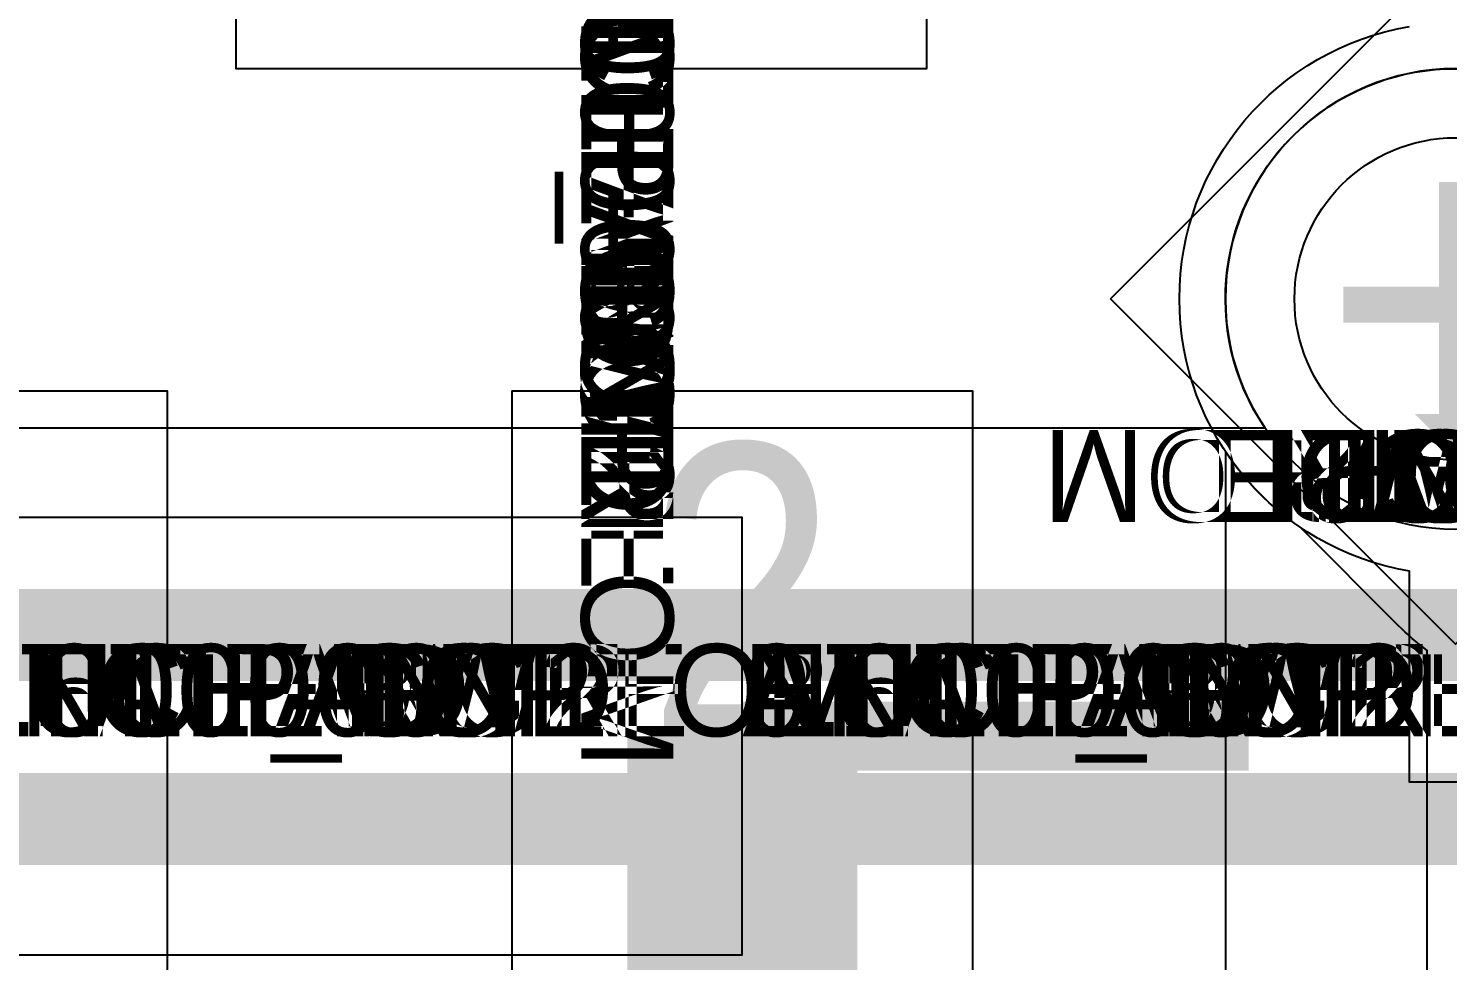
# Model space of a CAD drawing. Extents: x 0 to 323, y 0 to 320.
# Drawn here: x 66.311 to 69.395, y 230.218 to 232.243 of the extents above; entities that cross this region are included whole.
import ezdxf
from ezdxf.enums import TextEntityAlignment as Align

# ---------------------------------------------------------------- set-up
doc = ezdxf.new("R2010")
doc.units = 0
doc.header["$MEASUREMENT"] = 0
doc.layers.get('0').update_dxf_attribs({"linetype": 'CONTINUOUS'})
for name, color, linetype in [('CDN_FIGURES', 7, 'CONTINUOUS'), ('ETCH_BOTTOM', 7, 'CONTINUOUS'), ('ETCH_GND', 3, 'CONTINUOUS'), ('ETCH_INT1', 4, 'CONTINUOUS'), ('ETCH_INT2', 5, 'CONTINUOUS'), ('ETCH_PWR', 6, 'CONTINUOUS'), ('ETCH_TOP', 2, 'CONTINUOUS'), ('MANUFACTURING_NCLEGEND-1-6', 8, 'CONTINUOUS'), ('PACKAGE_GEOMETRY_ASSEMBLY_TOP', 11, 'CONTINUOUS'), ('PACKAGE_GEOMETRY_PIN_NUMBER', 9, 'CONTINUOUS')]:
    doc.layers.add(name, color=color, linetype=linetype)

# ---------------------------------------------------------------- blocks, each defined once
blk = doc.blocks.new('VIA0700X0300')
at = {"layer": 'ETCH_BOTTOM'}
blk.add_circle((0, 0), 0.35, dxfattribs=at)
at = {"layer": 'ETCH_GND'}
blk.add_circle((0, 0), 0.35, dxfattribs=at)
at = {"layer": 'ETCH_INT1'}
blk.add_circle((0, 0), 0.35, dxfattribs=at)
at = {"layer": 'ETCH_INT2'}
blk.add_circle((0, 0), 0.35, dxfattribs=at)
at = {"layer": 'ETCH_PWR'}
blk.add_circle((0, 0), 0.35, dxfattribs=at)
at = {"layer": 'ETCH_TOP'}
blk.add_circle((0, 0), 0.35, dxfattribs=at)
for tag in ['CDN_TYPE', 'PIN']:
    blk.add_attdef(tag, (0, 0), '', height=0.2)
at = {"flags": 2}
for tag in ['PSTKNAME', 'BBV']:
    blk.add_attdef(tag, (0, 0), '', height=0.2, dxfattribs=at)
blk = doc.blocks.new('FIGURE_DIAMOND')
at = {"layer": 'CDN_FIGURES'}
blk.add_lwpolyline([(-0.5, 0), (0, 0.5), (0.5, 0), (0, -0.5)], close=True, dxfattribs=at)
blk = doc.blocks.new('PAD_INFO')
for tag in ['SHAPE_TYPE', 'PAD_HEIGHT', 'PAD_LAYER', 'PAD_TYPE', 'PAD_WIDTH']:
    blk.add_attdef(tag, (0, 0), '', height=0.2)
at = {"flags": 2}
blk.add_attdef('CDN_TYPE', (0, 0), '', height=0.2, dxfattribs=at)
blk = doc.blocks.new('DRILL_INFO')
at = {"flags": 2}
blk.add_attdef('CDN_TYPE', (0, 0), '', height=0.2, dxfattribs=at)
for tag in ['FSHAPE', 'FCHAR', 'DRILL_HEIGHT', 'DIAMETER', 'PLATED', 'DRILL_WIDTH']:
    blk.add_attdef(tag, (0, 0), '', height=0.2)
blk = doc.blocks.new('SMD50_25')
ref = blk.add_blockref('PAD_INFO', (0, 0))
ref.add_attrib('PAD_LAYER', 'ETCH_TOP', (0, 0), dxfattribs={"height": 0.2})
ref.add_attrib('SHAPE_TYPE', 'NULL', (0, 0), dxfattribs={"height": 0.2})
ref.add_attrib('PAD_TYPE', 'ANTIPAD', (0, 0), dxfattribs={"height": 0.2})
ref.add_attrib('PAD_WIDTH', '0.000000', (0, 0), dxfattribs={"height": 0.2})
ref.add_attrib('PAD_HEIGHT', '0.000000', (0, 0), dxfattribs={"height": 0.2})
ref = blk.add_blockref('PAD_INFO', (0, 0))
ref.add_attrib('PAD_LAYER', 'ETCH_GND', (0, 0), dxfattribs={"height": 0.2})
ref.add_attrib('SHAPE_TYPE', 'NULL', (0, 0), dxfattribs={"height": 0.2})
ref.add_attrib('PAD_TYPE', 'ANTIPAD', (0, 0), dxfattribs={"height": 0.2})
ref.add_attrib('PAD_WIDTH', '0.000000', (0, 0), dxfattribs={"height": 0.2})
ref.add_attrib('PAD_HEIGHT', '0.000000', (0, 0), dxfattribs={"height": 0.2})
ref = blk.add_blockref('PAD_INFO', (0, 0))
ref.add_attrib('PAD_LAYER', 'ETCH_INT1', (0, 0), dxfattribs={"height": 0.2})
ref.add_attrib('SHAPE_TYPE', 'NULL', (0, 0), dxfattribs={"height": 0.2})
ref.add_attrib('PAD_TYPE', 'ANTIPAD', (0, 0), dxfattribs={"height": 0.2})
ref.add_attrib('PAD_WIDTH', '0.000000', (0, 0), dxfattribs={"height": 0.2})
ref.add_attrib('PAD_HEIGHT', '0.000000', (0, 0), dxfattribs={"height": 0.2})
ref = blk.add_blockref('PAD_INFO', (0, 0))
ref.add_attrib('PAD_LAYER', 'ETCH_INT2', (0, 0), dxfattribs={"height": 0.2})
ref.add_attrib('SHAPE_TYPE', 'NULL', (0, 0), dxfattribs={"height": 0.2})
ref.add_attrib('PAD_TYPE', 'ANTIPAD', (0, 0), dxfattribs={"height": 0.2})
ref.add_attrib('PAD_WIDTH', '0.000000', (0, 0), dxfattribs={"height": 0.2})
ref.add_attrib('PAD_HEIGHT', '0.000000', (0, 0), dxfattribs={"height": 0.2})
ref = blk.add_blockref('PAD_INFO', (0, 0))
ref.add_attrib('PAD_LAYER', 'ETCH_PWR', (0, 0), dxfattribs={"height": 0.2})
ref.add_attrib('SHAPE_TYPE', 'NULL', (0, 0), dxfattribs={"height": 0.2})
ref.add_attrib('PAD_TYPE', 'ANTIPAD', (0, 0), dxfattribs={"height": 0.2})
ref.add_attrib('PAD_WIDTH', '0.000000', (0, 0), dxfattribs={"height": 0.2})
ref.add_attrib('PAD_HEIGHT', '0.000000', (0, 0), dxfattribs={"height": 0.2})
ref = blk.add_blockref('PAD_INFO', (0, 0))
ref.add_attrib('PAD_LAYER', 'ETCH_BOTTOM', (0, 0), dxfattribs={"height": 0.2})
ref.add_attrib('SHAPE_TYPE', 'NULL', (0, 0), dxfattribs={"height": 0.2})
ref.add_attrib('PAD_TYPE', 'ANTIPAD', (0, 0), dxfattribs={"height": 0.2})
ref.add_attrib('PAD_WIDTH', '0.000000', (0, 0), dxfattribs={"height": 0.2})
ref.add_attrib('PAD_HEIGHT', '0.000000', (0, 0), dxfattribs={"height": 0.2})
ref = blk.add_blockref('PAD_INFO', (0, 0))
ref.add_attrib('PAD_LAYER', 'ETCH_TOP', (0, 0), dxfattribs={"height": 0.2})
ref.add_attrib('SHAPE_TYPE', 'NULL', (0, 0), dxfattribs={"height": 0.2})
ref.add_attrib('PAD_TYPE', 'THERMAL', (0, 0), dxfattribs={"height": 0.2})
ref.add_attrib('PAD_WIDTH', '0.000000', (0, 0), dxfattribs={"height": 0.2})
ref.add_attrib('PAD_HEIGHT', '0.000000', (0, 0), dxfattribs={"height": 0.2})
ref = blk.add_blockref('PAD_INFO', (0, 0))
ref.add_attrib('PAD_LAYER', 'ETCH_GND', (0, 0), dxfattribs={"height": 0.2})
ref.add_attrib('SHAPE_TYPE', 'NULL', (0, 0), dxfattribs={"height": 0.2})
ref.add_attrib('PAD_TYPE', 'THERMAL', (0, 0), dxfattribs={"height": 0.2})
ref.add_attrib('PAD_WIDTH', '0.000000', (0, 0), dxfattribs={"height": 0.2})
ref.add_attrib('PAD_HEIGHT', '0.000000', (0, 0), dxfattribs={"height": 0.2})
ref = blk.add_blockref('PAD_INFO', (0, 0))
ref.add_attrib('PAD_LAYER', 'ETCH_INT1', (0, 0), dxfattribs={"height": 0.2})
ref.add_attrib('SHAPE_TYPE', 'NULL', (0, 0), dxfattribs={"height": 0.2})
ref.add_attrib('PAD_TYPE', 'THERMAL', (0, 0), dxfattribs={"height": 0.2})
ref.add_attrib('PAD_WIDTH', '0.000000', (0, 0), dxfattribs={"height": 0.2})
ref.add_attrib('PAD_HEIGHT', '0.000000', (0, 0), dxfattribs={"height": 0.2})
ref = blk.add_blockref('PAD_INFO', (0, 0))
ref.add_attrib('PAD_LAYER', 'ETCH_INT2', (0, 0), dxfattribs={"height": 0.2})
ref.add_attrib('SHAPE_TYPE', 'NULL', (0, 0), dxfattribs={"height": 0.2})
ref.add_attrib('PAD_TYPE', 'THERMAL', (0, 0), dxfattribs={"height": 0.2})
ref.add_attrib('PAD_WIDTH', '0.000000', (0, 0), dxfattribs={"height": 0.2})
ref.add_attrib('PAD_HEIGHT', '0.000000', (0, 0), dxfattribs={"height": 0.2})
ref = blk.add_blockref('PAD_INFO', (0, 0))
ref.add_attrib('PAD_LAYER', 'ETCH_PWR', (0, 0), dxfattribs={"height": 0.2})
ref.add_attrib('SHAPE_TYPE', 'NULL', (0, 0), dxfattribs={"height": 0.2})
ref.add_attrib('PAD_TYPE', 'THERMAL', (0, 0), dxfattribs={"height": 0.2})
ref.add_attrib('PAD_WIDTH', '0.000000', (0, 0), dxfattribs={"height": 0.2})
ref.add_attrib('PAD_HEIGHT', '0.000000', (0, 0), dxfattribs={"height": 0.2})
ref = blk.add_blockref('PAD_INFO', (0, 0))
ref.add_attrib('PAD_LAYER', 'ETCH_BOTTOM', (0, 0), dxfattribs={"height": 0.2})
ref.add_attrib('SHAPE_TYPE', 'NULL', (0, 0), dxfattribs={"height": 0.2})
ref.add_attrib('PAD_TYPE', 'THERMAL', (0, 0), dxfattribs={"height": 0.2})
ref.add_attrib('PAD_WIDTH', '0.000000', (0, 0), dxfattribs={"height": 0.2})
ref.add_attrib('PAD_HEIGHT', '0.000000', (0, 0), dxfattribs={"height": 0.2})
ref = blk.add_blockref('PAD_INFO', (0, 0))
ref.add_attrib('PAD_LAYER', 'ETCH_TOP', (0, 0), dxfattribs={"height": 0.2})
ref.add_attrib('SHAPE_TYPE', 'RECTANGLE', (0, 0), dxfattribs={"height": 0.2})
ref.add_attrib('PAD_TYPE', 'REGULAR', (0, 0), dxfattribs={"height": 0.2})
ref.add_attrib('PAD_WIDTH', '1.270000', (0, 0), dxfattribs={"height": 0.2})
ref.add_attrib('PAD_HEIGHT', '0.635000', (0, 0), dxfattribs={"height": 0.2})
ref = blk.add_blockref('PAD_INFO', (0, 0))
ref.add_attrib('PAD_LAYER', 'ETCH_GND', (0, 0), dxfattribs={"height": 0.2})
ref.add_attrib('SHAPE_TYPE', 'NULL', (0, 0), dxfattribs={"height": 0.2})
ref.add_attrib('PAD_TYPE', 'REGULAR', (0, 0), dxfattribs={"height": 0.2})
ref.add_attrib('PAD_WIDTH', '0.000000', (0, 0), dxfattribs={"height": 0.2})
ref.add_attrib('PAD_HEIGHT', '0.000000', (0, 0), dxfattribs={"height": 0.2})
ref = blk.add_blockref('PAD_INFO', (0, 0))
ref.add_attrib('PAD_LAYER', 'ETCH_INT1', (0, 0), dxfattribs={"height": 0.2})
ref.add_attrib('SHAPE_TYPE', 'NULL', (0, 0), dxfattribs={"height": 0.2})
ref.add_attrib('PAD_TYPE', 'REGULAR', (0, 0), dxfattribs={"height": 0.2})
ref.add_attrib('PAD_WIDTH', '0.000000', (0, 0), dxfattribs={"height": 0.2})
ref.add_attrib('PAD_HEIGHT', '0.000000', (0, 0), dxfattribs={"height": 0.2})
ref = blk.add_blockref('PAD_INFO', (0, 0))
ref.add_attrib('PAD_LAYER', 'ETCH_INT2', (0, 0), dxfattribs={"height": 0.2})
ref.add_attrib('SHAPE_TYPE', 'NULL', (0, 0), dxfattribs={"height": 0.2})
ref.add_attrib('PAD_TYPE', 'REGULAR', (0, 0), dxfattribs={"height": 0.2})
ref.add_attrib('PAD_WIDTH', '0.000000', (0, 0), dxfattribs={"height": 0.2})
ref.add_attrib('PAD_HEIGHT', '0.000000', (0, 0), dxfattribs={"height": 0.2})
ref = blk.add_blockref('PAD_INFO', (0, 0))
ref.add_attrib('PAD_LAYER', 'ETCH_PWR', (0, 0), dxfattribs={"height": 0.2})
ref.add_attrib('SHAPE_TYPE', 'NULL', (0, 0), dxfattribs={"height": 0.2})
ref.add_attrib('PAD_TYPE', 'REGULAR', (0, 0), dxfattribs={"height": 0.2})
ref.add_attrib('PAD_WIDTH', '0.000000', (0, 0), dxfattribs={"height": 0.2})
ref.add_attrib('PAD_HEIGHT', '0.000000', (0, 0), dxfattribs={"height": 0.2})
ref = blk.add_blockref('PAD_INFO', (0, 0))
ref.add_attrib('PAD_LAYER', 'ETCH_BOTTOM', (0, 0), dxfattribs={"height": 0.2})
ref.add_attrib('SHAPE_TYPE', 'NULL', (0, 0), dxfattribs={"height": 0.2})
ref.add_attrib('PAD_TYPE', 'REGULAR', (0, 0), dxfattribs={"height": 0.2})
ref.add_attrib('PAD_WIDTH', '0.000000', (0, 0), dxfattribs={"height": 0.2})
ref.add_attrib('PAD_HEIGHT', '0.000000', (0, 0), dxfattribs={"height": 0.2})
ref = blk.add_blockref('DRILL_INFO', (0, 0))
ref.add_attrib('DIAMETER', '0.000000', (0, 0), dxfattribs={"height": 0.2})
ref.add_attrib('PLATED', 'NON_PLATED', (0, 0), dxfattribs={"height": 0.2})
ref.add_attrib('FSHAPE', 'NULL', (0, 0), dxfattribs={"height": 0.2})
ref.add_attrib('DRILL_WIDTH', '0.000000', (0, 0), dxfattribs={"height": 0.2})
ref.add_attrib('DRILL_HEIGHT', '0.000000', (0, 0), dxfattribs={"height": 0.2})
for tag in ['CDN_TYPE', 'PIN']:
    blk.add_attdef(tag, (0, 0), '', height=0.2)
at = {"flags": 2}
for tag in ['PSTKNAME', 'BBV']:
    blk.add_attdef(tag, (0, 0), '', height=0.2, dxfattribs=at)
blk = doc.blocks.new('SOIC8')
at = {"layer": 'ETCH_TOP'}
blk.add_blockref('SMD50_25', (2.4765, 0.635), dxfattribs=at)
at = {"flags": 2}
for tag in ['SYMBOL_TYPE', 'CDN_TYPE', 'REFDES']:
    blk.add_attdef(tag, (0, 0), '', height=0.2, dxfattribs=at)
blk = doc.blocks.new('RC1000X1500TS')
at = {"layer": 'ETCH_TOP'}
blk.add_lwpolyline([(-0.5, -0.75), (-0.5, 0.75), (0.5, 0.75), (0.5, -0.75)], close=True, dxfattribs=at)
ref = blk.add_blockref('PAD_INFO', (0, 0))
ref.add_attrib('PAD_LAYER', 'ETCH_TOP', (0, 0), dxfattribs={"height": 0.2})
ref.add_attrib('SHAPE_TYPE', 'NULL', (0, 0), dxfattribs={"height": 0.2})
ref.add_attrib('PAD_TYPE', 'ANTIPAD', (0, 0), dxfattribs={"height": 0.2})
ref.add_attrib('PAD_WIDTH', '0.000000', (0, 0), dxfattribs={"height": 0.2})
ref.add_attrib('PAD_HEIGHT', '0.000000', (0, 0), dxfattribs={"height": 0.2})
ref = blk.add_blockref('PAD_INFO', (0, 0))
ref.add_attrib('PAD_LAYER', 'ETCH_GND', (0, 0), dxfattribs={"height": 0.2})
ref.add_attrib('SHAPE_TYPE', 'NULL', (0, 0), dxfattribs={"height": 0.2})
ref.add_attrib('PAD_TYPE', 'ANTIPAD', (0, 0), dxfattribs={"height": 0.2})
ref.add_attrib('PAD_WIDTH', '0.000000', (0, 0), dxfattribs={"height": 0.2})
ref.add_attrib('PAD_HEIGHT', '0.000000', (0, 0), dxfattribs={"height": 0.2})
ref = blk.add_blockref('PAD_INFO', (0, 0))
ref.add_attrib('PAD_LAYER', 'ETCH_INT1', (0, 0), dxfattribs={"height": 0.2})
ref.add_attrib('SHAPE_TYPE', 'NULL', (0, 0), dxfattribs={"height": 0.2})
ref.add_attrib('PAD_TYPE', 'ANTIPAD', (0, 0), dxfattribs={"height": 0.2})
ref.add_attrib('PAD_WIDTH', '0.000000', (0, 0), dxfattribs={"height": 0.2})
ref.add_attrib('PAD_HEIGHT', '0.000000', (0, 0), dxfattribs={"height": 0.2})
ref = blk.add_blockref('PAD_INFO', (0, 0))
ref.add_attrib('PAD_LAYER', 'ETCH_INT2', (0, 0), dxfattribs={"height": 0.2})
ref.add_attrib('SHAPE_TYPE', 'NULL', (0, 0), dxfattribs={"height": 0.2})
ref.add_attrib('PAD_TYPE', 'ANTIPAD', (0, 0), dxfattribs={"height": 0.2})
ref.add_attrib('PAD_WIDTH', '0.000000', (0, 0), dxfattribs={"height": 0.2})
ref.add_attrib('PAD_HEIGHT', '0.000000', (0, 0), dxfattribs={"height": 0.2})
ref = blk.add_blockref('PAD_INFO', (0, 0))
ref.add_attrib('PAD_LAYER', 'ETCH_PWR', (0, 0), dxfattribs={"height": 0.2})
ref.add_attrib('SHAPE_TYPE', 'NULL', (0, 0), dxfattribs={"height": 0.2})
ref.add_attrib('PAD_TYPE', 'ANTIPAD', (0, 0), dxfattribs={"height": 0.2})
ref.add_attrib('PAD_WIDTH', '0.000000', (0, 0), dxfattribs={"height": 0.2})
ref.add_attrib('PAD_HEIGHT', '0.000000', (0, 0), dxfattribs={"height": 0.2})
ref = blk.add_blockref('PAD_INFO', (0, 0))
ref.add_attrib('PAD_LAYER', 'ETCH_BOTTOM', (0, 0), dxfattribs={"height": 0.2})
ref.add_attrib('SHAPE_TYPE', 'NULL', (0, 0), dxfattribs={"height": 0.2})
ref.add_attrib('PAD_TYPE', 'ANTIPAD', (0, 0), dxfattribs={"height": 0.2})
ref.add_attrib('PAD_WIDTH', '0.000000', (0, 0), dxfattribs={"height": 0.2})
ref.add_attrib('PAD_HEIGHT', '0.000000', (0, 0), dxfattribs={"height": 0.2})
ref = blk.add_blockref('PAD_INFO', (0, 0))
ref.add_attrib('PAD_LAYER', 'ETCH_TOP', (0, 0), dxfattribs={"height": 0.2})
ref.add_attrib('SHAPE_TYPE', 'NULL', (0, 0), dxfattribs={"height": 0.2})
ref.add_attrib('PAD_TYPE', 'THERMAL', (0, 0), dxfattribs={"height": 0.2})
ref.add_attrib('PAD_WIDTH', '0.000000', (0, 0), dxfattribs={"height": 0.2})
ref.add_attrib('PAD_HEIGHT', '0.000000', (0, 0), dxfattribs={"height": 0.2})
ref = blk.add_blockref('PAD_INFO', (0, 0))
ref.add_attrib('PAD_LAYER', 'ETCH_GND', (0, 0), dxfattribs={"height": 0.2})
ref.add_attrib('SHAPE_TYPE', 'NULL', (0, 0), dxfattribs={"height": 0.2})
ref.add_attrib('PAD_TYPE', 'THERMAL', (0, 0), dxfattribs={"height": 0.2})
ref.add_attrib('PAD_WIDTH', '0.000000', (0, 0), dxfattribs={"height": 0.2})
ref.add_attrib('PAD_HEIGHT', '0.000000', (0, 0), dxfattribs={"height": 0.2})
ref = blk.add_blockref('PAD_INFO', (0, 0))
ref.add_attrib('PAD_LAYER', 'ETCH_INT1', (0, 0), dxfattribs={"height": 0.2})
ref.add_attrib('SHAPE_TYPE', 'NULL', (0, 0), dxfattribs={"height": 0.2})
ref.add_attrib('PAD_TYPE', 'THERMAL', (0, 0), dxfattribs={"height": 0.2})
ref.add_attrib('PAD_WIDTH', '0.000000', (0, 0), dxfattribs={"height": 0.2})
ref.add_attrib('PAD_HEIGHT', '0.000000', (0, 0), dxfattribs={"height": 0.2})
ref = blk.add_blockref('PAD_INFO', (0, 0))
ref.add_attrib('PAD_LAYER', 'ETCH_INT2', (0, 0), dxfattribs={"height": 0.2})
ref.add_attrib('SHAPE_TYPE', 'NULL', (0, 0), dxfattribs={"height": 0.2})
ref.add_attrib('PAD_TYPE', 'THERMAL', (0, 0), dxfattribs={"height": 0.2})
ref.add_attrib('PAD_WIDTH', '0.000000', (0, 0), dxfattribs={"height": 0.2})
ref.add_attrib('PAD_HEIGHT', '0.000000', (0, 0), dxfattribs={"height": 0.2})
ref = blk.add_blockref('PAD_INFO', (0, 0))
ref.add_attrib('PAD_LAYER', 'ETCH_PWR', (0, 0), dxfattribs={"height": 0.2})
ref.add_attrib('SHAPE_TYPE', 'NULL', (0, 0), dxfattribs={"height": 0.2})
ref.add_attrib('PAD_TYPE', 'THERMAL', (0, 0), dxfattribs={"height": 0.2})
ref.add_attrib('PAD_WIDTH', '0.000000', (0, 0), dxfattribs={"height": 0.2})
ref.add_attrib('PAD_HEIGHT', '0.000000', (0, 0), dxfattribs={"height": 0.2})
ref = blk.add_blockref('PAD_INFO', (0, 0))
ref.add_attrib('PAD_LAYER', 'ETCH_BOTTOM', (0, 0), dxfattribs={"height": 0.2})
ref.add_attrib('SHAPE_TYPE', 'NULL', (0, 0), dxfattribs={"height": 0.2})
ref.add_attrib('PAD_TYPE', 'THERMAL', (0, 0), dxfattribs={"height": 0.2})
ref.add_attrib('PAD_WIDTH', '0.000000', (0, 0), dxfattribs={"height": 0.2})
ref.add_attrib('PAD_HEIGHT', '0.000000', (0, 0), dxfattribs={"height": 0.2})
ref = blk.add_blockref('PAD_INFO', (0, 0))
ref.add_attrib('PAD_LAYER', 'ETCH_GND', (0, 0), dxfattribs={"height": 0.2})
ref.add_attrib('SHAPE_TYPE', 'NULL', (0, 0), dxfattribs={"height": 0.2})
ref.add_attrib('PAD_TYPE', 'REGULAR', (0, 0), dxfattribs={"height": 0.2})
ref.add_attrib('PAD_WIDTH', '0.000000', (0, 0), dxfattribs={"height": 0.2})
ref.add_attrib('PAD_HEIGHT', '0.000000', (0, 0), dxfattribs={"height": 0.2})
ref = blk.add_blockref('PAD_INFO', (0, 0))
ref.add_attrib('PAD_LAYER', 'ETCH_INT1', (0, 0), dxfattribs={"height": 0.2})
ref.add_attrib('SHAPE_TYPE', 'NULL', (0, 0), dxfattribs={"height": 0.2})
ref.add_attrib('PAD_TYPE', 'REGULAR', (0, 0), dxfattribs={"height": 0.2})
ref.add_attrib('PAD_WIDTH', '0.000000', (0, 0), dxfattribs={"height": 0.2})
ref.add_attrib('PAD_HEIGHT', '0.000000', (0, 0), dxfattribs={"height": 0.2})
ref = blk.add_blockref('PAD_INFO', (0, 0))
ref.add_attrib('PAD_LAYER', 'ETCH_INT2', (0, 0), dxfattribs={"height": 0.2})
ref.add_attrib('SHAPE_TYPE', 'NULL', (0, 0), dxfattribs={"height": 0.2})
ref.add_attrib('PAD_TYPE', 'REGULAR', (0, 0), dxfattribs={"height": 0.2})
ref.add_attrib('PAD_WIDTH', '0.000000', (0, 0), dxfattribs={"height": 0.2})
ref.add_attrib('PAD_HEIGHT', '0.000000', (0, 0), dxfattribs={"height": 0.2})
ref = blk.add_blockref('PAD_INFO', (0, 0))
ref.add_attrib('PAD_LAYER', 'ETCH_PWR', (0, 0), dxfattribs={"height": 0.2})
ref.add_attrib('SHAPE_TYPE', 'NULL', (0, 0), dxfattribs={"height": 0.2})
ref.add_attrib('PAD_TYPE', 'REGULAR', (0, 0), dxfattribs={"height": 0.2})
ref.add_attrib('PAD_WIDTH', '0.000000', (0, 0), dxfattribs={"height": 0.2})
ref.add_attrib('PAD_HEIGHT', '0.000000', (0, 0), dxfattribs={"height": 0.2})
ref = blk.add_blockref('PAD_INFO', (0, 0))
ref.add_attrib('PAD_LAYER', 'ETCH_BOTTOM', (0, 0), dxfattribs={"height": 0.2})
ref.add_attrib('SHAPE_TYPE', 'NULL', (0, 0), dxfattribs={"height": 0.2})
ref.add_attrib('PAD_TYPE', 'REGULAR', (0, 0), dxfattribs={"height": 0.2})
ref.add_attrib('PAD_WIDTH', '0.000000', (0, 0), dxfattribs={"height": 0.2})
ref.add_attrib('PAD_HEIGHT', '0.000000', (0, 0), dxfattribs={"height": 0.2})
ref = blk.add_blockref('DRILL_INFO', (0, 0))
ref.add_attrib('DIAMETER', '0.000000', (0, 0), dxfattribs={"height": 0.2})
ref.add_attrib('PLATED', 'PLATED', (0, 0), dxfattribs={"height": 0.2})
ref.add_attrib('FSHAPE', 'NULL', (0, 0), dxfattribs={"height": 0.2})
ref.add_attrib('DRILL_WIDTH', '0.000000', (0, 0), dxfattribs={"height": 0.2})
ref.add_attrib('DRILL_HEIGHT', '0.000000', (0, 0), dxfattribs={"height": 0.2})
ref = blk.add_blockref('PAD_INFO', (0, 0))
ref.add_attrib('PAD_LAYER', 'ETCH_TOP', (0, 0), dxfattribs={"height": 0.2})
ref.add_attrib('SHAPE_TYPE', 'RECTANGLE', (0, 0), dxfattribs={"height": 0.2})
ref.add_attrib('PAD_TYPE', 'REGULAR', (0, 0), dxfattribs={"height": 0.2})
ref.add_attrib('PAD_WIDTH', '1.000000', (0, 0), dxfattribs={"height": 0.2})
ref.add_attrib('PAD_HEIGHT', '1.500000', (0, 0), dxfattribs={"height": 0.2})
for tag in ['CDN_TYPE', 'PIN']:
    blk.add_attdef(tag, (0, 0), '', height=0.2)
at = {"flags": 2}
for tag in ['PSTKNAME', 'BBV']:
    blk.add_attdef(tag, (0, 0), '', height=0.2, dxfattribs=at)
blk = doc.blocks.new('F56')
at = {"layer": 'PACKAGE_GEOMETRY_ASSEMBLY_TOP'}
blk.add_lwpolyline([(0, -0.475), (1.75, -0.475), (1.75, 0.475), (0, 0.475)], close=True, dxfattribs=at)
at = {"layer": 'ETCH_TOP'}
ref = blk.add_blockref('RC1000X1500TS', (0, 0), dxfattribs=at)
ref.add_attrib('CDN_TYPE', 'PIN', (0, 0), dxfattribs={"height": 0.2})
ref.add_attrib('PIN', '1', (0, 0), dxfattribs={"height": 0.2})
ref = blk.add_blockref('RC1000X1500TS', (1.75, 0), dxfattribs=at)
ref.add_attrib('CDN_TYPE', 'PIN', (0, 0), dxfattribs={"height": 0.2})
ref.add_attrib('PIN', '2', (0, 0), dxfattribs={"height": 0.2})
at = {"flags": 2}
for tag in ['SYMBOL_TYPE', 'CDN_TYPE', 'REFDES']:
    blk.add_attdef(tag, (0, 0), '', height=0.2, dxfattribs=at)

msp = doc.modelspace()

# ---------------------------------------------------------------- linework, layer by layer
at = {"layer": 'ETCH_BOTTOM'}
for points, format in [([(53.7347, 223.9606), (61.3607, 223.9606), (65.5055, 228.1054), (65.8612, 228.1054, -1.732209), (66.814, 228.1054), (68.3713, 228.1054, -1.511353), (69.3839, 228.1054), (70.9302, 228.1054, -0.293185), (70.9825, 228.6972, -0.81339), (70.3383, 229.6798), (70.8625, 230.2041), (70.8625, 230.6054), (69.3125, 230.6054), (69.3125, 231.0638, -0.845035), (69.3125, 232.2472)], "xyb"), ([(70.6126, 231.6555, 0.5, 0.5, 0), (69.4126, 231.6555, 0.5, 0.5, 0)], "xyseb")]:
    msp.add_lwpolyline(points, format=format, dxfattribs=at)
at = {"layer": 'ETCH_GND'}
msp.add_lwpolyline([(69.9127, 231.6555, 1), (68.9125, 231.6555, 1)], format="xyb", close=True, dxfattribs=at)
at = {"layer": 'ETCH_INT1'}
for points, format in [([(36.1276, 230.9056), (46.9037, 230.9056, -1.968312), (47.7115, 230.9056), (53.2719, 230.9056), (53.4399, 231.0737), (53.6096, 231.2436, -0.199076), (53.9281, 231.3756), (68.9982, 231.3756, -1.88217), (69.827, 231.3756), (86.6482, 231.3756, -1.88217)], "xyb"), ([(89.1683, 230.9255, 0.2, 0.2, 0), (53.9281, 230.9255, 0.2, 0.2, 0), (53.7583, 230.7555, 0.2, 0.2, 0), (53.4583, 230.4555, 0.2, 0.2, 0), (36.314, 230.4555, 0.2, 0.2, 0), (35.939, 230.0805, 0.2, 0.2, 0), (26.2519, 230.0805, 0.2, 0.2, 0), (25.7769, 230.5555, 0.2, 0.2, 0), (22.7483, 230.5555, 0.2, 0.2, 0), (22.2733, 230.0805, 0.2, 0.2, 0), (19.4033, 230.0805, 0.2, 0.2, 0), (17.4983, 231.9855, 0.2, 0.2, 0), (11.4869, 231.9855, 0.2, 0.2, 0), (11.4768, 231.9755, 0.2, 0.2, 0), (10.0426, 231.9755, 0.2, 0.2, 0), (8.9926, 230.9255, 0.2, 0.2, 0)], "xyseb"), ([(10.9926, 230.9255, 0.2, 0.2, 0), (11.6526, 231.5855, 0.2, 0.2, 0), (17.3326, 231.5855, 0.2, 0.2, 0), (19.2376, 229.6805, 0.2, 0.2, 0), (22.439, 229.6805, 0.2, 0.2, 0), (22.914, 230.1555, 0.2, 0.2, 0), (25.6112, 230.1555, 0.2, 0.2, 0), (26.0862, 229.6805, 0.2, 0.2, 0), (35.789, 229.6805, 0.2, 0.2, 0), (36.264, 229.2055, 0.2, 0.2, 0), (41.114, 229.2055, 0.2, 0.2, 0), (41.964, 230.0555, 0.2, 0.2, 0), (42.4612, 230.0555, 0.2, 0.2, 0), (43.3112, 229.2055, 0.2, 0.2, 0), (52.774, 229.2055, 0.2, 0.2, 0), (54.094, 230.5255, 0.2, 0.2, 0), (89.334, 230.5255, 0.2, 0.2, 0)], "xyseb")]:
    msp.add_lwpolyline(points, format=format, dxfattribs=at)
at = {"layer": 'ETCH_INT2'}
msp.add_lwpolyline([(69.4126, 232.1556, 1), (69.4126, 231.1554, 1)], format="xyb", close=True, dxfattribs=at)
at = {"layer": 'ETCH_TOP'}
for points, format in [([(70.8648, 219.1546), (64.4675, 225.5519), (64.4675, 226.1264), (64.1375, 226.1264), (64.1375, 228.4766), (70.8288, 228.4766, -0.088248), (70.905, 228.6725, -0.474663), (70.1629, 229.2329), (69.351, 229.2329), (69.351, 230.8916, -0.03468), (69.2883, 230.9462), (69.0752, 231.1592, -0.097176), (68.9127, 231.3235), (68.9127, 229.4054), (64.8606, 229.4054, -0.919724), (63.6646, 229.4054), (63.1627, 229.4054), (63.1627, 229.3555, -1), (61.9625, 229.3555), (61.9625, 229.4054), (61.5125, 229.4054), (61.5125, 232.0056), (62.0625, 232.0056), (62.0625, 233.1553, -0.136528)], "xyb"), ([(69.4126, 231.6555, 0.5, 0.5, 0), (69.4276, 231.6555, 0.5, 0.5, 0), (69.7126, 231.3705, 0.5, 0.5, 0), (70.5361, 231.3705, 0.5, 0.5, 0)], "xyseb"), ([(64.3126, 230.7055, 0.5, 0.5, 0), (66.1126, 230.7055, 0.5, 0.5, 0)], "xyseb"), ([(67.8626, 230.7055, 0.5, 0.5, 0), (67.8626, 229.4555, 0.5, 0.5, 0)], "xyseb"), ([(67.8626, 230.7055, 0.15, 0.15, 0), (68.9634, 230.7055, 0.15, 0.15, 0)], "xyseb")]:
    msp.add_lwpolyline(points, format=format, dxfattribs=at)

# ---------------------------------------------------------------- block references
for name, p, rotation in [('F56', (67.5126, 234.4055), 270), ('SOIC8', (73.0126, 232.0055), 180)]:
    msp.add_blockref(name, p, dxfattribs=dict(rotation=rotation))
msp.add_blockref('F56', (66.1126, 230.7055))
msp.add_blockref('VIA0700X0300', (69.4126, 231.6555), dxfattribs=at)
at = {"layer": 'MANUFACTURING_NCLEGEND-1-6', "xscale": 1.5, "yscale": 1.5}
msp.add_blockref('FIGURE_DIAMOND', (69.4126, 231.6555), dxfattribs=at)

# ---------------------------------------------------------------- texts
at = {"layer": 'MANUFACTURING_NCLEGEND-1-6'}
msp.add_text('+', height=0.75, dxfattribs=at).set_placement((69.4126, 231.6555), align=Align.MIDDLE_CENTER)
at = {"layer": 'PACKAGE_GEOMETRY_PIN_NUMBER', "width": 0.88}
msp.add_text('2', height=0.635, dxfattribs=at).set_placement((67.8626, 230.7055), align=Align.CENTER)

doc.saveas('drawing.dxf')
